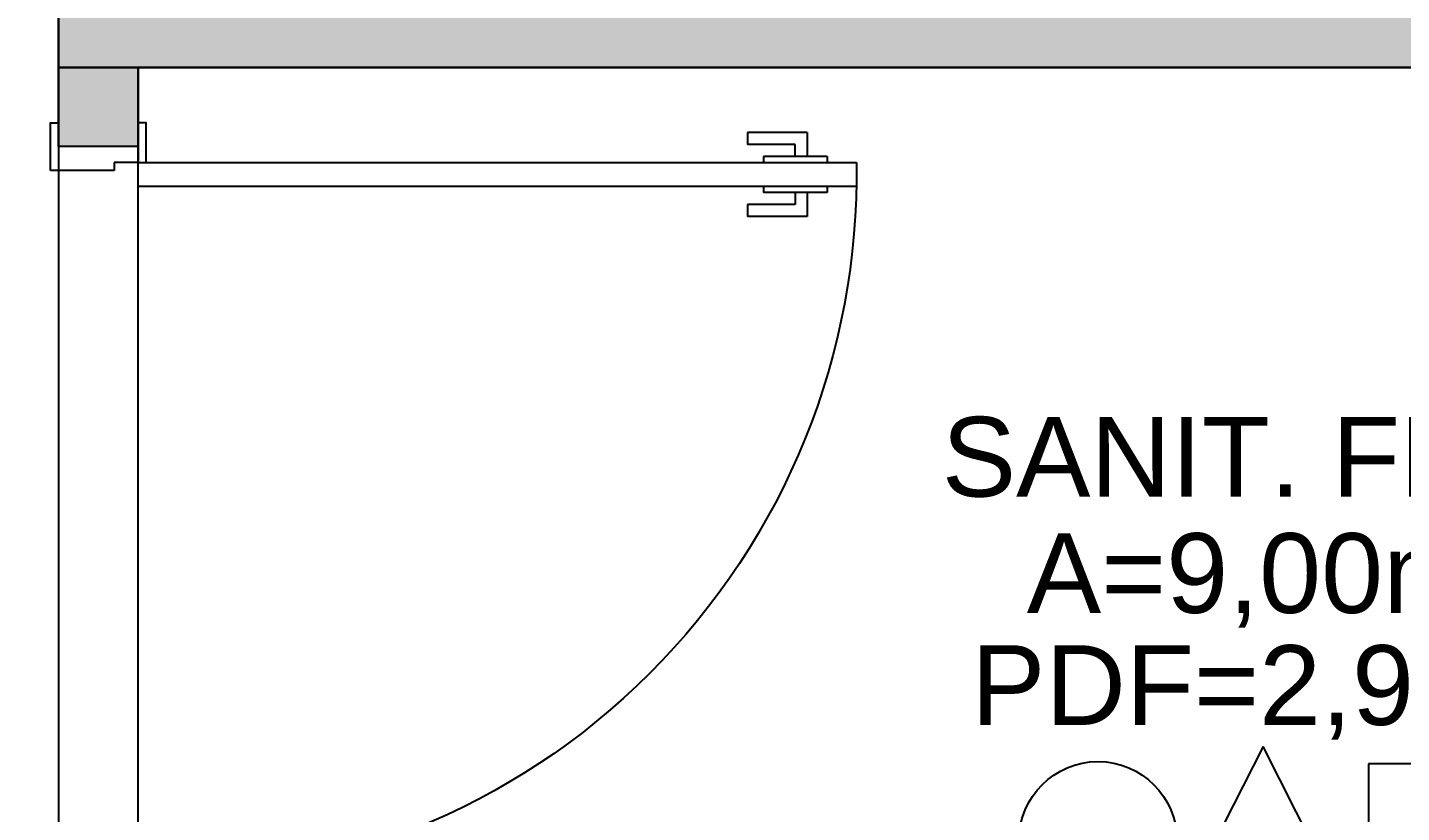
# Model space of a CAD drawing. Extents: x 100 to 738, y -85 to 470.
# Drawn here: x 622.199 to 623.922, y 458.098 to 459.083 of the extents above; entities that cross this region are included whole.
import ezdxf
from ezdxf.enums import TextEntityAlignment as Align

# ---------------------------------------------------------------- set-up
doc = ezdxf.new("R2010")
doc.units = 0
doc.layers.get('0').update_dxf_attribs({"linetype": 'CONTINUOUS'})
for name, color, linetype in [('0704-ARQ-CON', 12, 'CONTINUOUS'), ('A104', 4, 'CONTINUOUS'), ('ARQ-PIS', 1, 'CONTINUOUS'), ('GRF-ACAB', 2, 'CONTINUOUS'), ('GRF-HTC', 253, 'CONTINUOUS'), ('GRF-SMB', 2, 'CONTINUOUS'), ('Pisos', 251, 'CONTINUOUS')]:
    doc.layers.add(name, color=color, linetype=linetype)
doc.styles.add('Arial_1', font='arial.ttf', dxfattribs={"height": 0.075})

# ---------------------------------------------------------------- blocks, each defined once
blk = doc.blocks.new('3600-00-FORCAS_ARMADAS-MAT-LAY-PROPOSTO$0$p.90.10')
for p, q in [((1671.579104567764, 1812.448246922015), (1671.579104567764, 1812.368246922014)), ((1671.599104567764, 1812.448246922015), (1671.599104567764, 1812.418246922015)), ((1672.499104567762, 1812.448246922016), (1672.499104567762, 1812.418246922016)), ((1672.519104567762, 1812.448246922016), (1672.519104567763, 1812.348246922016)), ((1671.579104567764, 1812.428246922015), (1671.579104567764, 1812.348246922014)), ((1671.609104567764, 1812.418246922015), (1671.599104567764, 1812.418246922015)), ((1671.609104567764, 1812.418246922015), (1671.609104567764, 1812.348246922014)), ((1672.489104567763, 1812.418246922016), (1672.489104567763, 1812.348246922015)), ((1672.499104567762, 1812.418246922016), (1672.489104567763, 1812.418246922016))]:
    blk.add_line(p, q)
for points in [[(1672.499104567762, 1813.348246922016), (1672.469104567763, 1813.348246922016), (1672.469104567763, 1812.448246922016), (1672.499104567762, 1812.448246922016)], [(1671.599104567764, 1812.458246922015), (1671.549104567764, 1812.458246922015), (1671.549104567764, 1812.448246922015), (1671.599104567764, 1812.448246922015)], [(1672.499104567762, 1812.458246922016), (1672.549104567763, 1812.458246922016), (1672.549104567763, 1812.448246922016), (1672.499104567762, 1812.448246922016)], [(1671.609104567763, 1812.338246922014), (1671.549104567763, 1812.338246922014), (1671.549104567763, 1812.348246922014), (1671.609104567763, 1812.348246922014)], [(1672.489104567761, 1812.338246922015), (1672.549104567763, 1812.338246922015), (1672.549104567763, 1812.348246922015), (1672.489104567761, 1812.348246922015)]]:
    blk.add_lwpolyline(points, close=True)
at = {"layer": 'Pisos'}
for p, q in [((1672.461604567763, 1813.311705374823), (1672.461604567763, 1813.231705374823)), ((1672.469104567763, 1813.311705374823), (1672.461604567763, 1813.311705374823)), ((1672.506604567763, 1813.311705374823), (1672.499104567762, 1813.311705374823)), ((1672.506604567763, 1813.311705374823), (1672.506604567763, 1813.231705374823)), ((1672.431604567762, 1813.286705374822), (1672.431604567762, 1813.211705374822)), ((1672.461604567763, 1813.286705374822), (1672.431604567762, 1813.286705374822)), ((1672.536604567763, 1813.286705374822), (1672.506604567763, 1813.286705374822)), ((1672.536604567763, 1813.286705374822), (1672.536604567763, 1813.211705374822)), ((1672.446604567763, 1813.271705374822), (1672.446604567763, 1813.211705374822)), ((1672.461604567763, 1813.271705374822), (1672.446604567763, 1813.271705374822)), ((1672.506604567763, 1813.271705374822), (1672.521604567762, 1813.271705374822)), ((1672.521604567762, 1813.271705374822), (1672.521604567762, 1813.211705374822)), ((1672.469104567763, 1813.231705374823), (1672.461604567763, 1813.231705374823)), ((1672.506604567763, 1813.231705374823), (1672.499104567762, 1813.231705374823)), ((1672.446604567763, 1813.211705374822), (1672.431604567762, 1813.211705374822)), ((1672.536604567763, 1813.211705374822), (1672.521604567762, 1813.211705374822))]:
    blk.add_line(p, q, dxfattribs=at)
blk.add_arc((1672.484104567763, 1812.463246922015), 0.8851271095156926, 89.02897806889987, 180.97102193113, dxfattribs=at)
blk = doc.blocks.new('BASE ARQ')
at = {"layer": 'GRF-HTC'}
h = blk.add_hatch(color=41, dxfattribs=at)
h.dxf.hatch_style = 1
h.paths.add_polyline_path([(736.1677139294807, 480.946966425396), (732.0699695842312, 480.9465984244684), (731.9699690235886, 480.9465984244684), (731.9699691356894, 483.5118166520104), (732.0699696963324, 483.5118166520104), (732.0699696963324, 481.0469574448227), (736.1677139294807, 481.0469574448227)])
h = blk.add_hatch(color=82, dxfattribs=at)
h.dxf.hatch_style = 1
h.paths.add_polyline_path([(731.9699690235886, 480.9465984244684), (732.0699695842062, 480.9465984244684), (732.0699695842062, 480.8474516293224), (731.9699690235886, 480.8474516293224)])
at = {"layer": 'A104'}
blk.add_lwpolyline([(736.1677139294807, 480.946966425396), (732.0699696963324, 480.9465984244684), (732.0699695842312, 480.9465984244684), (731.9699690235886, 480.9465984244684), (731.9699691356894, 483.5118166520104), (732.0699696963324, 483.5118166520104), (732.0699696963324, 481.0469574448227), (736.1677139294807, 481.0469574448227), (736.1677139294807, 480.946966425396)], dxfattribs=at)
blk.add_lwpolyline([(731.9699690235886, 480.9465984244684), (732.0699695842062, 480.9465984244684), (732.0699695842062, 480.8474516293224), (731.9699690235886, 480.8474516293224)], close=True, dxfattribs=at)
at = {"layer": '0704-ARQ-CON', "xscale": -1, "rotation": 269.9987151311745}
blk.add_blockref('3600-00-FORCAS_ARMADAS-MAT-LAY-PROPOSTO$0$p.90.10', (-1080.415783443217, -1191.631008018948), dxfattribs=at)
blk = doc.blocks.new('1235-1022-BB-AG_PCA_RELOGIO_E_EMP-TAG-MAT-LAYOUT-PROP-TERREO$0$Cota de Nível')
at = {"layer": 'GRF-SMB', "color": 1}
for p, q in [((12.22311167527414, -0.8907752324456765), (12.22311167527414, -0.6606351810845155)), ((12.110609866524, -0.7740020431022004), (12.59650557628068, -0.7740020431022004))]:
    blk.add_line(p, q, dxfattribs=at)
at = {"layer": 'GRF-SMB', "color": 1, "const_width": 0.0622386645314136}
for points in [[(12.22311167527414, -0.7428827108365966, 0.4142135623730489), (12.19199234300854, -0.7740020431022004)], [(12.22311167527414, -0.8051213753679604, 0.4142135623730951), (12.2542310075399, -0.7740020431022004)]]:
    blk.add_lwpolyline(points, format="xyb", dxfattribs=at)
at = {"layer": 'GRF-SMB', "color": 1}
blk.add_circle((12.22311167527414, -0.7740020431022004), 0.0622386645314136, dxfattribs=at)
blk = doc.blocks.new('1235-1022-BB-AG_PCA_RELOGIO_E_EMP-TAG-MAT-LAYOUT-PROP-TERREO$0$FOX_AMBIENTE_NO_ EXISTENTE0')
at = {"color": 1}
for p, q in [((0.0001247399356666, -0.0016118417422142), (-0.0017983644228863, -0.0053861465594929)), ((0.0020371626892523, -0.0053861465594929), (0.0001247399356666, -0.0016118417422142)), ((0.0058554305806476, -0.0019989170607341), (0.0024697677543071, -0.0019989170607341)), ((0.0024697677543071, -0.0019989170607341), (0.0024697677543071, -0.0053861465594929)), ((0.0058554305806476, -0.0053861465594929), (0.0058554305806476, -0.0019989170607341)), ((-0.0017983644228863, -0.0053861465594929), (0.0020371626892523, -0.0053861465594929)), ((0.0024697677543071, -0.0053861465594929), (0.0058554305806476, -0.0053861465594929))]:
    blk.add_line(p, q, dxfattribs=at)
blk.add_circle((-0.0035457475000156, -0.0037042693020627), 0.001755917589057, dxfattribs=at)
blk = doc.blocks.new('Tag_Ambiente')
at = {"xscale": 1.125, "yscale": 1.125, "zscale": 1.125}
blk.add_blockref('1235-1022-BB-AG_PCA_RELOGIO_E_EMP-TAG-MAT-LAYOUT-PROP-TERREO$0$Cota de Nível', (-13.5390208931286, 0.8707522984899753), dxfattribs=at)
at = {"layer": 'GRF-ACAB', "color": 1, "xscale": 56.38359374999997, "yscale": 56.38359374999997, "zscale": 56.38359374999997}
blk.add_blockref('1235-1022-BB-AG_PCA_RELOGIO_E_EMP-TAG-MAT-LAYOUT-PROP-TERREO$0$FOX_AMBIENTE_NO_ EXISTENTE0', (0.3731694090385034, 0.479090943113846), dxfattribs=at)
at = {"color": 3, "style": 'Arial_1'}
for tag, p in [('AMBIENTE', (0.3887232976111843, 0.7016314328766314)), ('X', (0.1766156200564435, 0.2188219283985902)), ('Y', (0.3847957270533495, 0.2188219283985902)), ('Z', (0.6047585457235325, 0.2188219283985902))]:
    blk.add_attdef(tag, text='', height=0.1, dxfattribs=at).set_placement(p, align=Align.CENTER)
at = {"style": 'Arial_1'}
for tag, p in [('ÁREA', (0.3887232976111843, 0.5557070208370832)), ('PÉ-DIREITO', (0.3887232976111843, 0.415191992892531))]:
    blk.add_attdef(tag, text='', height=0.1, dxfattribs=at).set_placement(p, align=Align.CENTER)
blk.add_attdef('NÍVEL', (0.3038829558725187, 0.022280938614756), '', height=0.1, dxfattribs=at)

msp = doc.modelspace()

# ---------------------------------------------------------------- linework, layer by layer
at = {"layer": 'ARQ-PIS'}
msp.add_lwpolyline([(626.436037126568, 464.0367355839552), (626.436037126568, 462.7367347476346), (622.2382923327765, 462.7367347476346), (622.2382923327765, 456.8367347476376), (621.03829233291, 456.8367218676067), (621.0382923327768, 464.0367347476347), (626.436037126568, 464.0367347476347)], dxfattribs=at)
msp.add_lwpolyline([(622.3382928934195, 459.032371967292), (626.436037126568, 459.032371967292), (626.436037126568, 456.8367347476384), (622.3382928934195, 456.8367347476384)], close=True, dxfattribs=at)

# ---------------------------------------------------------------- block references
msp.add_blockref('BASE ARQ', (-109.7316768029128, -21.91422645717643))
at = {"layer": 'GRF-SMB'}
msp.add_blockref('Tag_Ambiente', (623.3679298266551, 457.7925926804391), dxfattribs=at).add_auto_attribs({'Z': 'I', 'Y': '-', 'X': '-', 'AMBIENTE': 'SANIT. FEM.', 'ÁREA': 'A=9,00m²', 'PÉ-DIREITO': 'PDF=2,90m', 'NÍVEL': '+0,00'})

doc.saveas('drawing.dxf')
